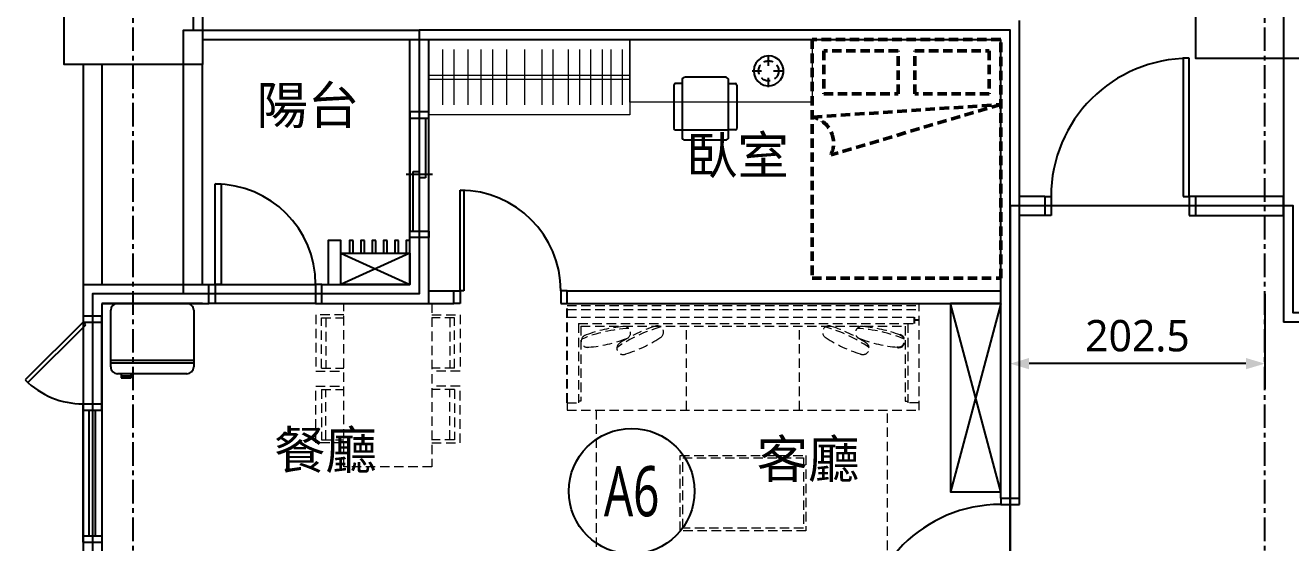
# Model space of a CAD drawing. Header units: millimetres. Extents: x -3377 to 119122, y -22007 to 15479.
# Drawn here: x 40045 to 41051, y 9649 to 10061 of the extents above; entities that cross this region are included whole.
import ezdxf
from ezdxf.enums import TextEntityAlignment as Align

# ---------------------------------------------------------------- set-up
doc = ezdxf.new("R2010")
doc.units = ezdxf.units.MM
doc.header["$LTSCALE"] = 150
doc.header["$MEASUREMENT"] = 0
doc.linetypes.add('11', pattern=[0.15, 0.1, -0.05])
doc.linetypes.add('CENTER', pattern=[2, 1.25, -0.25, 0.25, -0.25])
doc.layers.get('0').update_dxf_attribs({"plot": 0})
for name, color, linetype, plot in [('AREA', 3, 'Continuous', False), ('FUNITURE', 9, 'Continuous', False), ('S-ARCH', 252, 'Continuous', False)]:
    doc.layers.add(name, color=color, linetype=linetype, plot=plot)
for name, color, linetype in [('ASSLN', 8, 'Continuous'), ('COL', 1, 'Continuous'), ('GRID', 5, 'CENTER'), ('OPEN', 4, 'Continuous'), ('SYM', 3, 'Continuous'), ('TEXT', 2, 'Continuous'), ('WALL', 2, 'Continuous'), ('WALL2', 3, 'Continuous'), ('WALL3', 4, 'Continuous')]:
    doc.layers.add(name, color=color, linetype=linetype)
doc.styles.add('C1', font='', dxfattribs={"bigfont": 'japanese.shx'})
doc.styles.add('HH', font='')
doc.styles.get('C1').set_extended_font_data('微軟正黑體')
doc.styles.get('HH').set_extended_font_data('Microsoft JhengHei')
doc.dimstyles.new('DIMAA', dxfattribs={"dimscale": 100, "dimtxt": 0.25, "dimasz": 0.15, "dimexe": 0.2, "dimexo": 0, "dimgap": 0.09, "dimtad": 1, "dimdec": 4, "dimdsep": 46, "dimtxsty": 'C1', "dimblk": 'ARROW', "dimblk1": 'ARROW', "dimblk2": 'ARROW', "dimsah": 1, "dimcen": 0.5, "dimadec": 4, "dimazin": 0, "dimtfac": 1, "dimtix": 1, "dimtmove": 2, "dimatfit": 3, "dimfxl": 0, "dimtolj": 1, "dimarcsym": 0})

# ---------------------------------------------------------------- blocks, each defined once
blk = doc.blocks.new('ARROW')
blk.add_solid([(0, 0), (-1, 0.3), (-1, -0.3)])
blk = doc.blocks.new('*D194')
at = {"layer": 'AREA', "color": 0, "lineweight": -2, "transparency": 16777216}
for p, q in [((90389.2, 1152), (90389.2, 1076.5)), ((90591.7, 1152), (90591.7, 1076.5)), ((90576.7, 1096.5), (90404.2, 1096.5))]:
    blk.add_line(p, q, dxfattribs=at)
at = {"layer": 'DEFPOINTS', "color": 0, "transparency": 16777216}
for p in [(90389.2, 1152), (90591.7, 1152), (90389.2, 1096.5)]:
    blk.add_point(p, dxfattribs=at)
at = {"layer": 'AREA', "color": 0, "lineweight": -2, "transparency": 16777216, "xscale": 15, "yscale": 15, "zscale": 15, "rotation": 180}
blk.add_blockref('ARROW', (90389.2, 1096.5), dxfattribs=at)
at = {"layer": 'AREA', "color": 0, "lineweight": -2, "transparency": 16777216, "xscale": 15, "yscale": 15, "zscale": 15}
blk.add_blockref('ARROW', (90591.7, 1096.5), dxfattribs=at)
at = {"layer": 'AREA', "color": 0, "transparency": 16777216, "insert": (90490.4, 1118.5), "char_height": 25, "attachment_point": 5, "style": 'C1'}
blk.add_mtext('\\A1;202.5', dxfattribs=at)
blk = doc.blocks.new('A$C69764756')
at = {"color": 252}
for p, q in [((-880, 105), (-880, -70)), ((-865, 105), (-865, -70))]:
    blk.add_line(p, q, dxfattribs=at)
blk.add_lwpolyline([(-620, -45), (-620, -70), (-675, -70), (-675, -45), (-620, -45), (-675, -70), (-675, -45), (-620, -70)], dxfattribs=at)
at = {"layer": 'AREA', "color": 252}
blk.add_lwpolyline([(82.5, 717.5), (-237.5, 717.5), (-237.5, 762.5), (-792.5, 762.5), (-792.5, 132.5), (-612.5, 132.5), (-612.5, -77.5), (-792.5, -77.5), (-872.5, -77.5), (-872.5, -347.5)], dxfattribs=at)
for points in [[(-872.5, -347.5), (-792.5, -347.5), (-792.5, -582.5), (-142.5, -582.5), (-142.5, -447.5), (-142.5, -7.5), (-142.5, 132.5), (-612.5, 132.5), (-612.5, -77.5), (-792.5, -77.5), (-800, -77.5), (-872.5, -77.5)], [(-612.5, -77.5), (-800, -77.5), (-800, 132.5), (-612.5, 132.5)], [(212.5, -92.5), (82.5, -92.5), (82.5, -7.5), (-142.5, -7.5), (-142.5, -447.5), (82.5, -447.5), (82.5, -422.5), (82.5, -317.5), (352.5, -317.5), (567.5, -317.5), (845, -317.5), (845, -437.5), (1085, -437.5), (1085, -7.5), (845, -7.5), (845, -92.5)]]:
    blk.add_lwpolyline(points, close=True, dxfattribs=at)
at = {"layer": 'ASSLN', "color": 252}
for points in [[(-665, -35), (-668, -35), (-668, -45), (-665, -45)], [(-656, -35), (-659, -35), (-659, -45), (-656, -45)], [(-647, -35), (-650, -35), (-650, -45), (-647, -45)], [(-638, -35), (-641, -35), (-641, -45), (-638, -45)], [(-629, -35), (-632, -35), (-632, -45), (-629, -45)], [(-620, -35), (-623, -35), (-623, -45), (-620, -45)]]:
    blk.add_lwpolyline(points, close=True, dxfattribs=at)
at = {"layer": 'COL', "color": 252}
for points in [[(90, 250), (5, 250), (5, 110), (90, 110)], [(-895, 205), (-785, 205), (-785, 105), (-895, 105)]]:
    blk.add_lwpolyline(points, close=True, dxfattribs=at)
at = {"layer": 'FUNITURE', "color": 252, "lineweight": 13, "ltscale": 0.5}
for p, q in [((-594.09891, 117.07653), (-594.09891, 72.92347)), ((-584.94743, 117.07653), (-584.94743, 72.92347)), ((-573.80685, 117.07653), (-573.80685, 72.92347)), ((-563.47166, 117.07653), (-563.47166, 72.92347)), ((-554.32018, 117.07653), (-554.32018, 72.92347)), ((-543.1796, 117.07653), (-543.1796, 72.92347)), ((-528.63411, 72.92347), (-528.63411, 117.07653)), ((-515.1796, 117.07653), (-515.1796, 72.92347)), ((-506.13411, 72.92347), (-506.13411, 117.07653)), ((-494.14764, 117.07653), (-494.14764, 72.92347)), ((-484.99616, 117.07653), (-484.99616, 72.92347)), ((-476.32952, 117.07653), (-476.32952, 72.92347)), ((-467.17804, 117.07653), (-467.17804, 72.92347)), ((-460.26803, 117.07653), (-460.26803, 72.92347)), ((-451.11655, 117.07653), (-451.11655, 72.92347))]:
    blk.add_line(p, q, dxfattribs=at)
at = {"layer": 'FUNITURE', "color": 252, "linetype": '11', "ltscale": 0.5}
for p, q in [((-334.65977, 104.00004), (-334.65979, 113.05955)), ((-334.65977, 104.00004), (-334.65979, 113.05955)), ((-347.72044, 99.99999), (-338.65983, 100.00001)), ((-347.72044, 99.99999), (-338.65983, 100.00001)), ((-334.65988, 86.94051), (-334.65986, 96.00002)), ((-330.65983, 100.00003), (-321.59923, 100.00005)), ((-330.65983, 100.00003), (-321.59923, 100.00005)), ((-495, -164.07171), (-495, -84.99977)), ((-219, -96.07171), (-219, -101.07171)), ((-219, -98.07171), (-215, -98.07171))]:
    blk.add_line(p, q, dxfattribs=at)
at = {"layer": 'FUNITURE', "color": 252, "lineweight": 5, "ltscale": 0.5}
for p, q in [((-605, 96.49999), (-445, 96.49999)), ((-605, 93.49999), (-445, 93.49999))]:
    blk.add_line(p, q, dxfattribs=at)
at = {"layer": 'FUNITURE', "color": 252}
for p, q in [((-403.5, 92.5), (-403.5, 53)), ((-369, 95), (-401, 95)), ((-366.5, 53), (-366.5, 92.5)), ((-410, 88.75), (-410, 54.25)), ((-403.5, 90), (-408.75, 90)), ((-366.5, 90), (-361.25, 90)), ((-360, 88.75), (-360, 54.25)), ((-408.75, 53), (-403.5, 53)), ((-403.5, 53), (-366.5, 53)), ((-403.5, 53), (-403.5, 47.5)), ((-361.25, 53), (-366.5, 53)), ((-366.5, 47.5), (-366.5, 53)), ((-401, 45), (-369, 45))]:
    blk.add_line(p, q, dxfattribs=at)
at = {"layer": 'FUNITURE', "color": 252, "linetype": '11', "lineweight": 50, "ltscale": 0.5}
for p, q in [((-299.625, 63.21449), (-150, 73.21449)), ((-150, 73.21449), (-285, 33.21449))]:
    blk.add_line(p, q, dxfattribs=at)
at = {"layer": 'FUNITURE', "color": 252, "ltscale": 0.5}
for p, q in [((-785, -85), (-865, -85)), ((-858, -135.5), (-858, -90.5)), ((-852.5, -85), (-797.5, -85)), ((-792, -90.5), (-792, -135.5)), ((-858, -130.1382), (-792, -130.1382)), ((-858, -132.2), (-792, -132.2)), ((-797.5, -141), (-852.5, -141)), ((-849.67594, -141), (-849.67594, -144.3)), ((-841.60131, -143), (-849.67594, -143)), ((-849.67594, -144.3), (-841.60131, -144.3)), ((-841.60131, -144.3), (-841.60131, -141))]:
    blk.add_line(p, q, dxfattribs=at)
at = {"layer": 'FUNITURE', "color": 252, "linetype": '11', "lineweight": 5, "ltscale": 0.5}
for p, q in [((-697.49643, -85.00024), (-637.49643, -85.00024)), ((-672.5, -215), (-672.5, -85)), ((-672.5, -85), (-602.5, -85)), ((-602.5, -85), (-602.5, -215)), ((-215, -84.99977), (-495, -84.99977)), ((-495, -86.62041), (-215, -86.62041)), ((-495, -89.96452), (-215, -89.96452)), ((-215.00002, -169.99977), (-215, -84.99977)), ((-672.5, -94.0188), (-694.86814, -94.0188)), ((-694.86814, -94.0188), (-694.86814, -139.0188)), ((-690.36814, -136.5438), (-690.36814, -96.48885)), ((-690.36814, -96.4938), (-672.5, -96.4938)), ((-686.89781, -96.48885), (-686.89781, -136.5438)), ((-602.5, -94.0188), (-580.13186, -94.0188)), ((-584.63186, -96.4938), (-602.5, -96.4938)), ((-588.10219, -96.48885), (-588.10219, -136.5438)), ((-584.63186, -136.5438), (-584.63186, -96.48885)), ((-580.13186, -94.0188), (-580.13186, -139.0188)), ((-495, -96.07171), (-219, -96.07171)), ((-486, -101.07171), (-219, -101.07171)), ((-486, -101.07171), (-486, -164.07171)), ((-484, -103.07171), (-226, -103.07171)), ((-484, -103.07171), (-484, -162.92682)), ((-400, -169.99977), (-400, -103.07171)), ((-310.00002, -169.99977), (-310.00002, -103.07171)), ((-226.00004, -103.07171), (-226.00004, -162.92682)), ((-224.00004, -101.07171), (-224.00004, -164.07171)), ((-694.86814, -139.0188), (-672.5, -139.0188)), ((-690.36814, -136.5438), (-672.5, -136.5438)), ((-584.63186, -136.5438), (-602.5, -136.5438)), ((-580.13186, -139.0188), (-602.5, -139.0188)), ((-694.86814, -195.9812), (-694.86814, -150.9812)), ((-694.86814, -150.9812), (-672.5, -150.9812)), ((-580.13186, -150.9812), (-602.5, -150.9812)), ((-580.13186, -195.9812), (-580.13186, -150.9812)), ((-690.36814, -153.4562), (-690.36814, -193.51115)), ((-690.36814, -153.4562), (-672.5, -153.4562)), ((-686.89781, -193.51115), (-686.89781, -153.4562)), ((-584.63186, -153.4562), (-602.5, -153.4562)), ((-588.10219, -193.51115), (-588.10219, -153.4562)), ((-584.63186, -153.4562), (-584.63186, -193.51115)), ((-495, -164.07171), (-495, -169.99977)), ((-495, -164.07171), (-486, -164.07171)), ((-495, -169.99977), (-215.00002, -169.99977)), ((-484, -162.92682), (-486, -162.92682)), ((-471.94621, -169.99977), (-471.94621, -292.57171)), ((-240, -292.57171), (-240, -169.99977)), ((-226.00004, -162.92682), (-224.00004, -162.92682)), ((-215.00004, -164.07171), (-224.00004, -164.07171)), ((-672.5, -195.9812), (-694.86814, -195.9812)), ((-690.36814, -193.5062), (-672.5, -193.5062)), ((-584.63186, -193.5062), (-602.5, -193.5062)), ((-602.5, -195.9812), (-580.13186, -195.9812)), ((-405.00001, -265.99977), (-405.00001, -205.99977)), ((-405.00001, -205.99977), (-305.00001, -205.99977)), ((-403.00001, -263.99977), (-403.00001, -207.99977)), ((-403.00001, -207.99977), (-307.00001, -207.99977)), ((-307.00001, -207.99977), (-307.00001, -263.99977)), ((-305.00001, -205.99977), (-305.00001, -265.99977)), ((-672.42022, -215), (-672.5, -214.92022)), ((-602.5, -215), (-672.5, -215)), ((-305.00001, -265.99977), (-405.00001, -265.99977)), ((-307.00001, -263.99977), (-403.00001, -263.99977))]:
    blk.add_line(p, q, dxfattribs=at)
at = {"layer": 'FUNITURE', "color": 252, "lineweight": 5, "ltscale": 0.5}
for points in [[(-445, 65), (-605, 65), (-605, 125), (-445, 125)], [(-300, 125.00024), (-300, 75.00024), (-445, 75), (-445, 125)]]:
    blk.add_lwpolyline(points, close=True, dxfattribs=at)
at = {"layer": 'FUNITURE', "color": 252, "linetype": '11', "lineweight": 50, "ltscale": 0.5}
blk.add_lwpolyline([(-150, 125), (-300, 125), (-300, -65), (-150, -65), (-150, 125)], dxfattribs=at)
at = {"layer": 'FUNITURE', "color": 252, "linetype": '11', "ltscale": 0.5}
blk.add_lwpolyline([(-346.52279, 100.01036), (-346.15351, 97.07308), (-345.0691, 94.31828), (-343.33678, 91.91724), (-341.06429, 90.01989), (-338.39277, 88.74333), (-335.48861, 88.16758), (-332.53229, 88.32815), (-329.70749, 89.21511), (-327.19013, 90.77336), (-325.13654, 92.90608), (-323.67446, 95.48041), (-322.89479, 98.33641), (-322.84616, 101.29657), (-323.53136, 104.17673), (-324.90793, 106.79752), (-326.89017, 108.99664), (-329.3549, 110.63679), (-332.1489, 111.61623), (-335.09826, 111.8743), (-338.01978, 111.39422), (-340.73178, 110.20661), (-343.06561, 108.38468), (-344.87601, 106.04236), (-346.05064, 103.32476), (-346.51632, 100.401), (-346.52279, 100.01036)], close=True, dxfattribs=at)
at = {"layer": 'FUNITURE', "color": 252, "linetype": '11', "lineweight": 50, "ltscale": 0.5}
for points in [[(-290.83714, 116.01465), (-290.83714, 81.61648), (-231.66286, 81.61648), (-231.66286, 116.01465)], [(-159.16286, 116.01465), (-159.16286, 81.61648), (-218.33714, 81.61648), (-218.33714, 116.01465)]]:
    blk.add_lwpolyline(points, close=True, dxfattribs=at)
at = {"layer": 'FUNITURE', "color": 252}
blk.add_lwpolyline([(-150, -84.99977), (-190, -84.99977), (-190, -234.99977), (-150, -234.99977), (-150, -84.99977)], close=True, dxfattribs=at)
for points in [[(-150, -84.99977), (-190, -234.99977)], [(-150, -234.99977), (-190, -84.99977)]]:
    blk.add_lwpolyline(points, dxfattribs=at)
at = {"layer": 'FUNITURE', "color": 252, "linetype": '11', "ltscale": 0.5}
blk.add_circle((-334.65983, 100.00002), 8, dxfattribs=at)
at = {"layer": 'FUNITURE', "color": 252}
for centre, radius, start, end in [((-401, 92.5), 2.5, 90, 180), ((-369, 92.5), 2.5, 0, 90), ((-408.75, 88.75), 1.25, 90, 180), ((-361.25, 88.75), 1.25, 0, 90), ((-408.75, 54.25), 1.25, 180, 270), ((-361.25, 54.25), 1.25, 270, 0), ((-401, 47.5), 2.5, 180, 270), ((-369, 47.5), 2.5, 270, 0)]:
    blk.add_arc(centre, radius, start, end, dxfattribs=at)
at = {"layer": 'FUNITURE', "color": 252, "linetype": '11', "lineweight": 50, "ltscale": 0.5}
blk.add_arc((-304.25526, 42.39239), 21.33071, 334.51547753, 77.46299041, dxfattribs=at)
at = {"layer": 'FUNITURE', "color": 252, "ltscale": 0.5}
for centre, start, end in [((-852.5, -90.5), 90, 179.99999999), ((-797.5, -90.5), 359.99999999, 90), ((-852.5, -135.5), 179.99999999, 270), ((-797.5, -135.5), 270, 359.99999999)]:
    blk.add_arc(centre, 5.5, start, end, dxfattribs=at)
at = {"layer": 'FUNITURE', "color": 252, "linetype": '11', "lineweight": 5, "ltscale": 0.5}
for centre, radius, start, end in [((-478.67751, -115.0045), 5, 102.79462829, 282.79462829), ((-439.95479, -217.78394), 113, 92.9555158, 112.63374078), ((-440.35405, -216.02585), 113, 95.16647862, 110.42277796), ((-390.28288, -212.68222), 113, 105.47817621, 125.1564012), ((-391.05383, -211.05253), 113, 107.68913904, 122.94543837), ((-449.4224, -108.36079), 5, 282.79462829, 102.79462829), ((-423.25101, -107.91504), 5, 295.31728871, 115.31728871), ((-286.74899, -107.91504), 5, 64.68271129, 244.68271129), ((-319.71712, -212.68222), 113, 54.8435988, 74.52182379), ((-318.94617, -211.05253), 113, 57.05456163, 72.31086096), ((-260.5776, -108.36079), 5, 77.20537171, 257.20537171), ((-270.04521, -217.78394), 113, 67.36625921, 87.0444842), ((-269.64595, -216.02585), 113, 69.57722204, 84.83352138), ((-231.32249, -115.0045), 5, 257.20537171, 77.20537171), ((-487.74586, -7.33944), 113, 275.16647862, 290.42277796), ((-450.36962, -120.74396), 5, 115.31728871, 295.31728871), ((-482.56679, -17.60647), 113, 287.68913904, 302.94543837), ((-227.43321, -17.60647), 113, 237.05456163, 252.31086096), ((-259.63038, -120.74396), 5, 244.68271129, 64.68271129), ((-222.25414, -7.33944), 113, 249.57722204, 264.83352138)]:
    blk.add_arc(centre, radius, start, end, dxfattribs=at)
at = {"layer": 'FUNITURE', "color": 252, "linetype": '11', "ltscale": 0.5}
blk.add_arc((-231.3225, -115.0045), 5, 257.20536031, 77.20536031, dxfattribs=at)
at = {"layer": 'GRID', "color": 252, "ltscale": 0.1}
for p, q in [((-840, -1264.17596), (-840, 1406.15945)), ((60, -1264.17596), (60, 1406.15945))]:
    blk.add_line(p, q, dxfattribs=at)
at = {"layer": 'OPEN', "color": 252, "linetype": 'Continuous'}
for p, q in [((0, 110), (-5, 110)), ((-5, 110), (-5, 0)), ((0, 0), (0, 110)), ((-620, 67.50024), (-620, 62.50024)), ((-620, 67.50024, 1.07354), (-620, 62.50024, 1.07354)), ((-620, 62.50024), (-605, 62.50024)), ((-620, 62.50024), (-620, -27.49976)), ((-620, 62.50024, 1.07354), (-605, 62.50024, 1.07354)), ((-620, 62.50024, 1.07354), (-620, -27.49976, 1.07354)), ((-612.5, 62.50024), (-612.5, -27.49976)), ((-612.5, 62.50024, 1.07354), (-612.5, -27.49976, 1.07354)), ((-607.5, 62.50024), (-607.5, 15.00024)), ((-607.5, 62.50024, 1.07354), (-607.5, 15.00024, 1.07354)), ((-605, 62.50024), (-605, 67.50024)), ((-605, 62.50024, 1.07354), (-605, 67.50024, 1.07354)), ((-605, -27.49976), (-605, 62.50024)), ((-605, -27.49976, 1.07354), (-605, 62.50024, 1.07354)), ((-602, 17.50024), (-623, 17.50024)), ((-602, 17.50024, 1.07354), (-623, 17.50024, 1.07354)), ((-617.5, -27.49976), (-617.5, 20.00024)), ((-617.5, 20.00024), (-612.5, 20.00024)), ((-617.5, -27.49976, 1.07354), (-617.5, 20.00024, 1.07354)), ((-617.5, 20.00024, 1.07354), (-612.5, 20.00024, 1.07354)), ((-607.5, 15.00024), (-612.5, 15.00024)), ((-607.5, 15.00024, 1.07354), (-612.5, 15.00024, 1.07354)), ((-775, -70), (-775, 10)), ((-775, 10), (-770, 10)), ((-770, 10), (-770, -70)), ((-580, -75), (-580, 5)), ((-580, 5), (-577, 5)), ((-577, 5), (-577, -75)), ((-115, 0), (-110, 0)), ((-110, 0), (-110, -15)), ((-5, 0), (0, 0)), ((5, 0), (0, 0)), ((0, 0), (0, -15)), ((-110, -15), (-115, -15)), ((0, -15), (5, -15)), ((-620, -32.49976), (-620, -27.49976)), ((-620, -27.49976), (-605, -27.49976)), ((-620, -32.49976, 1.07354), (-620, -27.49976, 1.07354)), ((-620, -27.49976, 1.07354), (-605, -27.49976, 1.07354)), ((-605, -27.49976), (-605, -32.49976)), ((-605, -27.49976, 1.07354), (-605, -32.49976, 1.07354)), ((-780, -70), (-775, -70)), ((-775, -70), (-775, -85)), ((-775, -70), (-695, -70)), ((-770, -70), (-775, -70)), ((-690, -70), (-695, -70)), ((-695, -70), (-695, -85)), ((-585, -75), (-580, -75)), ((-580, -75), (-580, -85)), ((-577, -75), (-580, -75)), ((-495, -75), (-500, -75)), ((-500, -75), (-500, -85)), ((-775, -85), (-780, -85)), ((-695, -85), (-775, -85)), ((-695, -85), (-690, -85)), ((-580, -85), (-585, -85)), ((-500, -85), (-495, -85)), ((-880, -164.99957, 1.07354), (-880, -169.99957, 1.07354)), ((-880, -169.99957, 1.07354), (-865, -169.99957, 1.07354)), ((-880, -269.99957, 1.07354), (-880, -169.99957, 1.07354)), ((-875, -269.99957, 1.07354), (-875, -169.99957, 1.07354)), ((-870, -269.99957, 1.07354), (-870, -169.99957, 1.07354)), ((-865, -169.99957, 1.07354), (-865, -164.99957, 1.07354)), ((-865, -169.99957, 1.07354), (-865, -269.99957, 1.07354)), ((-150, -240), (-150, -245)), ((-135, -245), (-135, -240)), ((-150, -245), (-135, -245)), ((-880, -274.99957, 1.07354), (-880, -269.99957, 1.07354)), ((-880, -269.99957, 1.07354), (-865, -269.99957, 1.07354)), ((-865, -269.99957, 1.07354), (-865, -274.99957, 1.07354))]:
    blk.add_line(p, q, dxfattribs=at)
at = {"layer": 'OPEN', "color": 252, "linetype": 'Continuous', "lineweight": -2}
for p, q in [((-880, -99.99957, 1.07354), (-925.96194, -145.96151, 1.07354)), ((-880, -94.99957, 1.07354), (-880, -99.99957, 1.07354)), ((-880, -99.99957, 1.07354), (-865, -99.99957, 1.07354)), ((-880, -99.99957, 1.07354), (-880, -164.99957, 1.07354)), ((-877.87868, -102.12089, 1.07354), (-880, -99.99957, 1.07354)), ((-865, -99.99957, 1.07354), (-865, -94.99957, 1.07354)), ((-865, -164.99957, 1.07354), (-865, -99.99957, 1.07354)), ((-923.84062, -148.08283, 1.07354), (-877.87868, -102.12089, 1.07354)), ((-925.96194, -145.96151, 1.07354), (-923.84062, -148.08283, 1.07354)), ((-880, -169.99957, 1.07354), (-880, -164.99957, 1.07354)), ((-880, -164.99957, 1.07354), (-865, -164.99957, 1.07354)), ((-865, -164.99957, 1.07354), (-865, -169.99957, 1.07354))]:
    blk.add_line(p, q, dxfattribs=at)
at = {"layer": 'OPEN', "color": 252, "linetype": 'Continuous'}
for centre, radius, start, end in [((0, 0), 110, 90, 180), ((-775, -70), 80, 0, 90), ((-580, -75), 80, 0, 90), ((-150, -355), 110, 90, 180)]:
    blk.add_arc(centre, radius, start, end, dxfattribs=at)
at = {"layer": 'OPEN', "color": 252, "linetype": 'Continuous', "lineweight": -2}
blk.add_arc((-880, -99.99957, 1.07354), 65, 225, 270, dxfattribs=at)
at = {"layer": 'SYM', "color": 252}
blk.add_circle((-443.58972, -234.50504), 50, dxfattribs=at)
at = {"layer": 'WALL', "color": 252}
for p, q in [((-135, -240), (-135, 140)), ((-785, 125), (-150, 125)), ((-620, -70), (-620, 125)), ((-605, -85), (-605, 125)), ((-150, -240), (-150, 125)), ((-605, 67.50024, 1.07354), (-620, 67.50024, 1.07354)), ((-115, 0), (-135, 0)), ((-115, 0), (-115, -15)), ((-115, -15), (-135, -15)), ((-605, -32.49976, 1.07354), (-620, -32.49976, 1.07354)), ((-880, -70), (-780, -70)), ((-880, -70), (-880, -355)), ((-780, -85), (-780, -70)), ((-690, -85), (-690, -70)), ((-690, -70), (-620, -70)), ((-865, -85), (-780, -85)), ((-865, -85), (-865, -340)), ((-690, -85), (-605, -85)), ((-880, -94.99957, 1.07354), (-865, -94.99957, 1.07354)), ((95, -100), (75, -100)), ((-150, -240), (-135, -240)), ((-880, -274.99957, 1.07354), (-865, -274.99957, 1.07354))]:
    blk.add_line(p, q, dxfattribs=at)
blk.add_lwpolyline([(75, 670), (75, -100)], dxfattribs=at)
blk.add_lwpolyline([(5, -15), (75, -15), (75, 0), (5, 0)], close=True, dxfattribs=at)
at = {"layer": 'WALL2', "color": 252}
for p, q in [((-605, -75), (-585, -75)), ((-585, -85), (-585, -75)), ((-495, -85), (-495, -75)), ((-495, -75), (-150, -75)), ((-605, -85), (-585, -85)), ((-495, -85), (-150, -85))]:
    blk.add_line(p, q, dxfattribs=at)
blk.add_lwpolyline([(-675, -70), (-675, -35), (-685, -35), (-685, -70)], dxfattribs=at)
at = {"layer": 'WALL3', "color": 252}
for p, q in [((-800, -70), (-800, 105)), ((-785, -70), (-785, 105))]:
    blk.add_line(p, q, dxfattribs=at)
at = {"layer": 'SYM', "color": 252, "style": 'C1', "width": 0.7}
blk.add_text('A6', height=40, dxfattribs=at).set_placement((-443.58972, -234.50504), align=Align.MIDDLE)
at = {"layer": 'TEXT', "color": 252, "style": 'HH'}
for s, p in [('陽台', (-701.12498, 57.73531)), ('臥室', (-359.39794, 17.85961)), ('餐廳', (-687.17159, -216.68166)), ('客廳', (-303.24828, -223.85937))]:
    blk.add_text(s, height=30, dxfattribs=at).set_placement(p, align=Align.CENTER)
at = {"layer": 'AREA', "color": 252}
dim = blk.add_linear_dim(base=(-142.5, -132.91939), p1=(60, -77.49976), p2=(-142.5, -77.49976), dimstyle='DIMAA', dxfattribs=at)
dim.commit()
dim.dimension.update_dxf_attribs({"geometry": '*D194', "text_midpoint": (-41.25, -110.99976), "insert": (-90531.65638, -1229.45764)})
blk = doc.blocks.new('2021-1102')
blk.add_blockref('A$C69764756', (28860.3, -5596))

msp = doc.modelspace()

# ---------------------------------------------------------------- block references
at = {"layer": 'S-ARCH'}
msp.add_blockref('2021-1102', (12110.4, 15520.27), dxfattribs=at)

doc.saveas('drawing.dxf')
